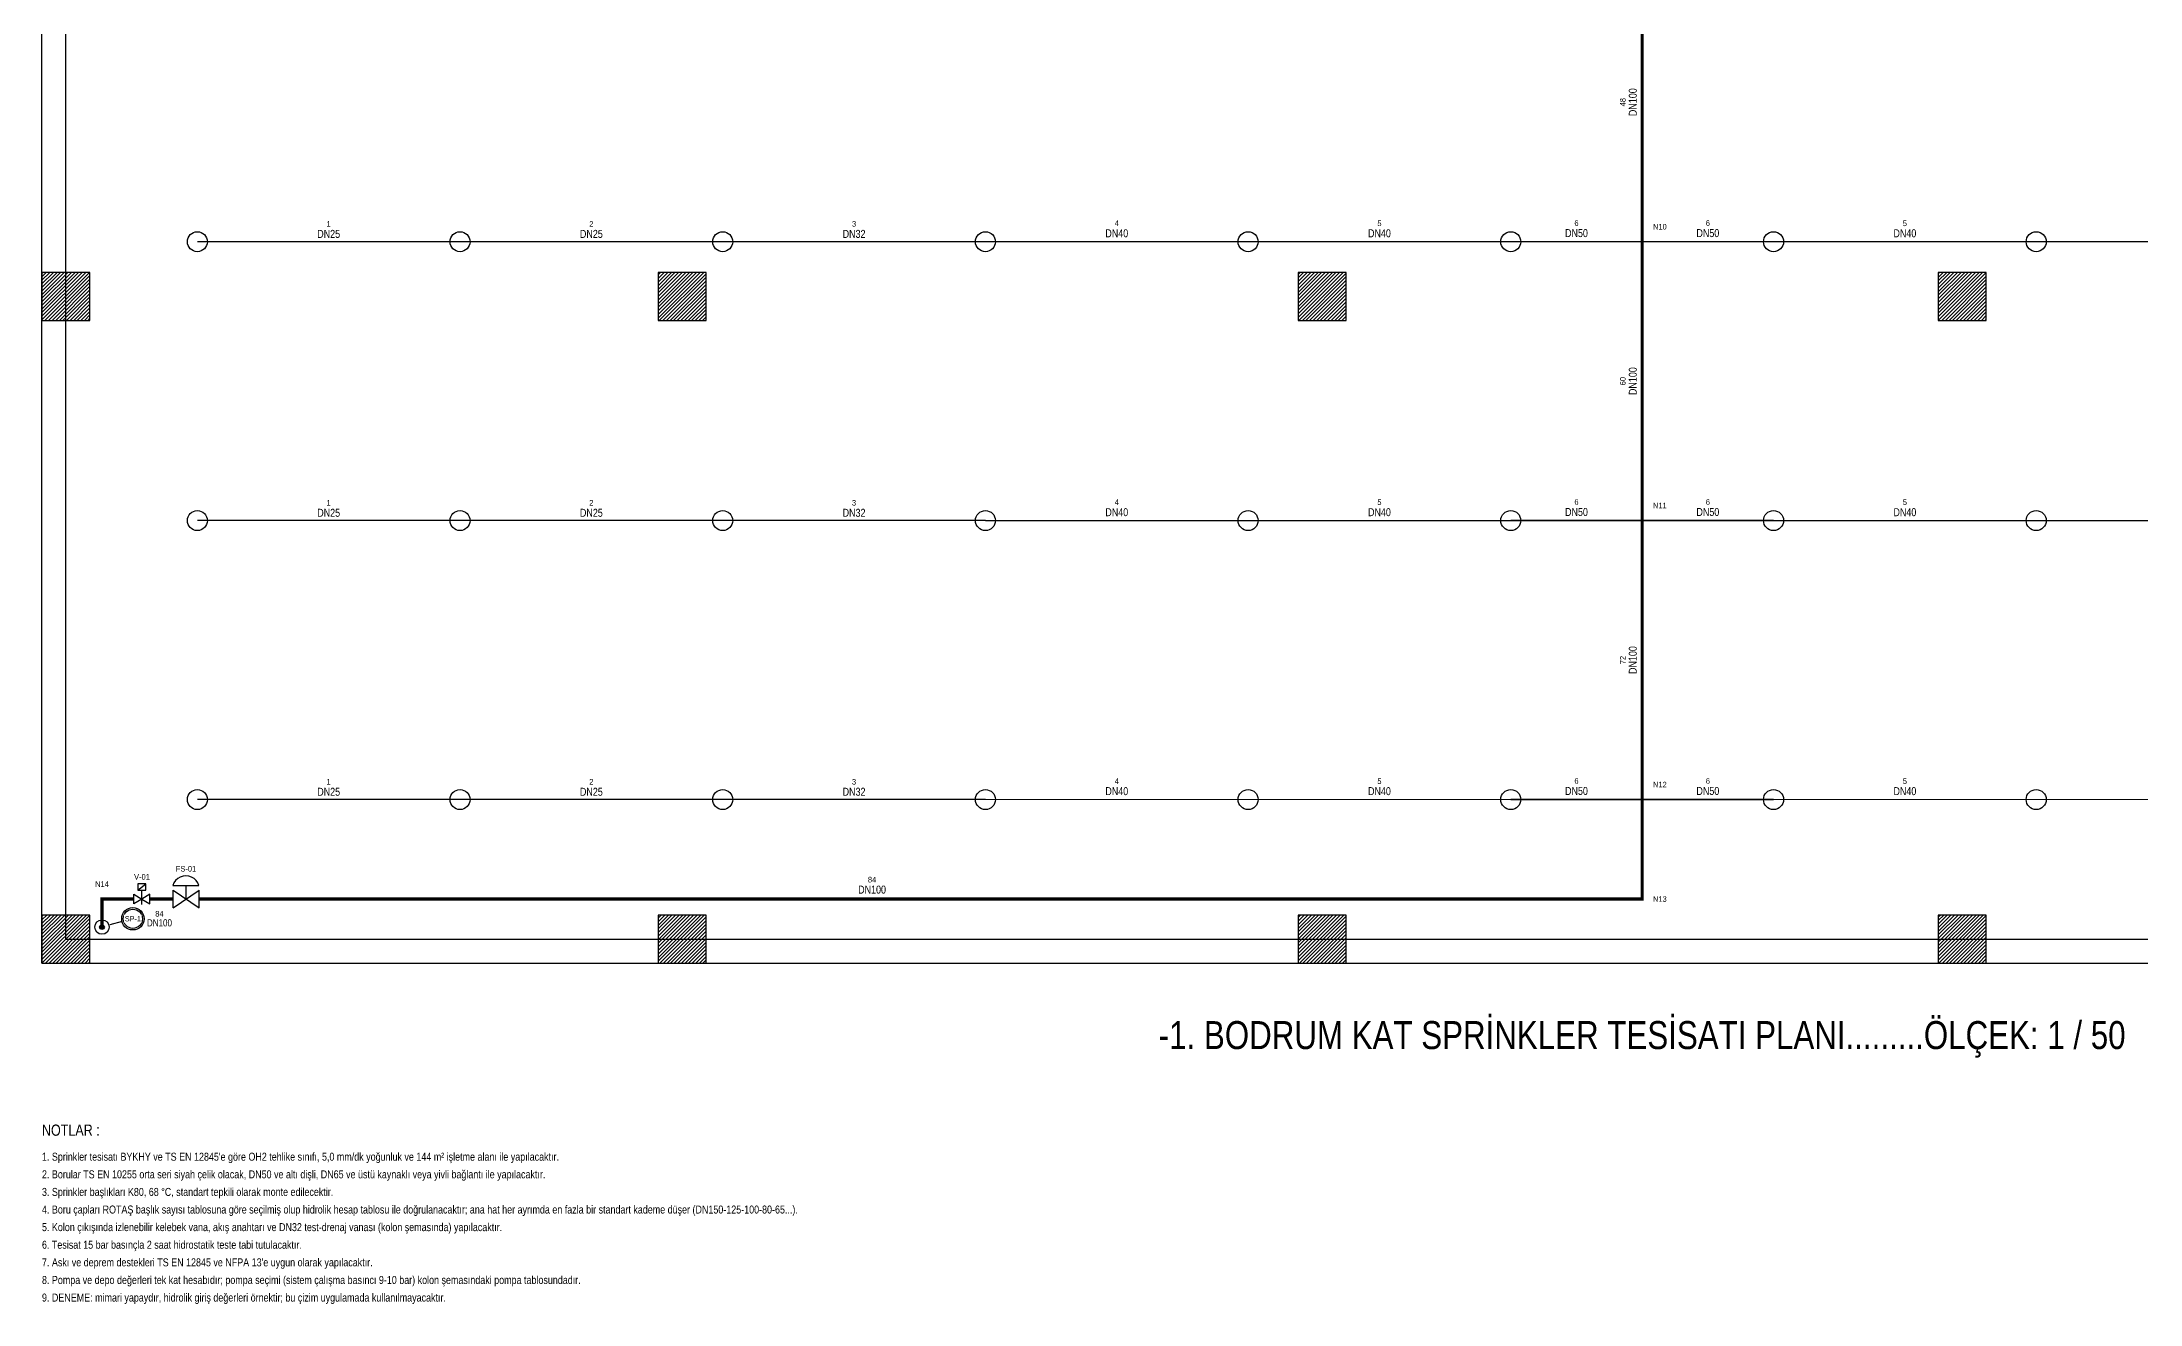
# Model space of a CAD drawing. Header units: centimetres. Extents: x 0 to 6680, y -426 to 2728.
# Drawn here: x 0 to 2622, y -426 to 1151 of the extents above; entities that cross this region are included whole.
import ezdxf
from ezdxf.enums import TextEntityAlignment as Align

# ---------------------------------------------------------------- set-up
doc = ezdxf.new("R2010")
doc.units = ezdxf.units.CM
for name, color, linetype in [('ROTAS-MIMARI-DUVAR', 8, 'Continuous'), ('ROTAS-MIMARI-KOLON', 8, 'Continuous'), ('ROTAS-MIMARI-KOLON-TARAMA', 9, 'Continuous'), ('ROTAS-YANGIN-BASLIK', 7, 'Continuous'), ('ROTAS-YANGIN-DUGUM', 3, 'Continuous'), ('ROTAS-YANGIN-KOLON', 6, 'Continuous'), ('ROTAS-YANGIN-NOT', 1, 'Continuous'), ('ROTAS-YANGIN-SPR-BORU', 140, 'Continuous'), ('ROTAS-YANGIN-SPR-CAP', 141, 'Continuous'), ('ROTAS-YANGIN-SPRINKLER', 15, 'Continuous'), ('ROTAS-YANGIN-VANA', 1, 'Continuous')]:
    doc.layers.add(name, color=color, linetype=linetype)
doc.styles.add('ROTAS', font='arial.ttf')

# ---------------------------------------------------------------- blocks, each defined once
blk = doc.blocks.new('ROTAS-SPR-DIK')
blk.add_circle((0, 0), 12.5)
blk = doc.blocks.new('ROTAS-SMB-IZLENEBILIR-KELEBEK')
for p, q in [((-5, 11), (5, 19)), ((0, 7), (0, 11)), ((0, -7), (0, 7))]:
    blk.add_line(p, q)
for points in [[(-10, -6), (-10, 6), (0, 0)], [(-5, 11), (5, 11), (5, 19), (-5, 19)], [(10, -6), (10, 6), (0, 0)]]:
    blk.add_lwpolyline(points, close=True)
blk = doc.blocks.new('ROTAS-AKIS-ANAHTARI')
for p, q in [((-16.3, 16.7), (16.2, 16.7)), ((-16.2, -11), (-16.2, 11)), ((-16.2, 11), (16.3, -11)), ((-16.2, -11), (16.3, 11)), ((0.1, 0), (0.1, 16.7)), ((16.3, -11), (16.3, 11))]:
    blk.add_line(p, q)
blk.add_lwpolyline([(16.2, 16.7), (14.8, 20.1), (12.8, 23.1), (10.1, 25.6), (7, 27.5), (3.5, 28.6), (-0.1, 29), (-3.7, 28.6), (-7.2, 27.5), (-10.3, 25.6), (-12.9, 23.1), (-15, 20.1), (-16.3, 16.7)])
blk = doc.blocks.new('ROTAS-SPR-KOLON')
blk.add_hatch(color=7).paths.add_polyline_path([(3, 0), (2.8, 1.1), (2.1, 2.1), (1.1, 2.8), (0, 3), (-1.1, 2.8), (-2.1, 2.1), (-2.8, 1.1), (-3, 0), (-2.8, -1.1), (-2.1, -2.1), (-1.1, -2.8), (0, -3), (1.1, -2.8), (2.1, -2.1), (2.8, -1.1)])
for radius in [9, 3]:
    blk.add_circle((0, 0), radius)

msp = doc.modelspace()

# ---------------------------------------------------------------- hatches: boundary and pattern name
at = {"layer": 'ROTAS-MIMARI-KOLON-TARAMA'}
h = msp.add_hatch(dxfattribs=at)
h.set_pattern_fill('ANSI31')
h.paths.add_polyline_path([(0, 803), (60, 803), (60, 863), (0, 863)])
h = msp.add_hatch(dxfattribs=at)
h.set_pattern_fill('ANSI31')
h.paths.add_polyline_path([(770, 803), (830, 803), (830, 863), (770, 863)])
h = msp.add_hatch(dxfattribs=at)
h.set_pattern_fill('ANSI31')
h.paths.add_polyline_path([(1570, 803), (1630, 803), (1630, 863), (1570, 863)])
h = msp.add_hatch(dxfattribs=at)
h.set_pattern_fill('ANSI31')
h.paths.add_polyline_path([(2370, 803), (2430, 803), (2430, 863), (2370, 863)])
h = msp.add_hatch(dxfattribs=at)
h.set_pattern_fill('ANSI31')
h.paths.add_polyline_path([(0, 0), (60, 0), (60, 60), (0, 60)])
h = msp.add_hatch(dxfattribs=at)
h.set_pattern_fill('ANSI31')
h.paths.add_polyline_path([(770, 0), (830, 0), (830, 60), (770, 60)])
h = msp.add_hatch(dxfattribs=at)
h.set_pattern_fill('ANSI31')
h.paths.add_polyline_path([(1570, 0), (1630, 0), (1630, 60), (1570, 60)])
h = msp.add_hatch(dxfattribs=at)
h.set_pattern_fill('ANSI31')
h.paths.add_polyline_path([(2370, 0), (2430, 0), (2430, 60), (2370, 60)])

# ---------------------------------------------------------------- linework, layer by layer
at = {"layer": 'ROTAS-MIMARI-DUVAR'}
for p, q in [((0, 0), (0, 2500)), ((30, 30), (30, 2470)), ((30, 30), (3970, 30)), ((0, 0), (4000, 0))]:
    msp.add_line(p, q, dxfattribs=at)
at = {"layer": 'ROTAS-MIMARI-KOLON'}
for points in [[(0, 803), (60, 803), (60, 863), (0, 863)], [(770, 803), (830, 803), (830, 863), (770, 863)], [(1570, 803), (1630, 803), (1630, 863), (1570, 863)], [(2370, 803), (2430, 803), (2430, 863), (2370, 863)], [(0, 0), (60, 0), (60, 60), (0, 60)], [(770, 0), (830, 0), (830, 60), (770, 60)], [(1570, 0), (1630, 0), (1630, 60), (1570, 60)], [(2370, 0), (2430, 0), (2430, 60), (2370, 60)]]:
    msp.add_lwpolyline(points, close=True, dxfattribs=at)
at = {"layer": 'ROTAS-YANGIN-KOLON'}
msp.add_line((100.114, 51.729), (84.659, 47.588), dxfattribs=at)
for radius in [14, 12]:
    msp.add_circle((113.637, 55.353), radius, dxfattribs=at)
at = {"layer": 'ROTAS-YANGIN-SPR-BORU'}
for points, const_width in [([(2000, 901.4), (2000, 1250)], 4), ([(1507.5, 901.4), (1179.2, 901.4)], 1.5), ([(1835.8, 901.4), (1507.5, 901.4)], 1.5), ([(2000, 901.4), (1835.8, 901.4)], 2), ([(2000, 552.9), (2000, 901.4)], 4), ([(2000, 901.4), (2164.2, 901.4)], 2), ([(2164.2, 901.4), (2492.5, 901.4)], 1.5), ([(2492.5, 901.4), (2820.8, 901.4)], 1.5), ([(1507.5, 552.9), (1179.2, 552.9)], 1.5), ([(1835.8, 552.9), (1507.5, 552.9)], 1.5), ([(2000, 552.9), (1835.8, 552.9)], 2), ([(2000, 204.3), (2000, 552.9)], 4), ([(2000, 552.9), (2164.2, 552.9)], 2), ([(2164.2, 552.9), (2492.5, 552.9)], 1.5), ([(2492.5, 552.9), (2820.8, 552.9)], 1.5), ([(196.3, 80), (2000, 80), (2000, 204.3)], 4), ([(1507.5, 204.3), (1179.2, 204.3)], 1.5), ([(1835.8, 204.3), (1507.5, 204.3)], 1.5), ([(2000, 204.3), (1835.8, 204.3)], 2), ([(2000, 204.3), (2164.2, 204.3)], 2), ([(2164.2, 204.3), (2492.5, 204.3)], 1.5), ([(2492.5, 204.3), (2820.8, 204.3)], 1.5), ([(75, 45), (75, 80), (115, 80)], 4), ([(135, 80), (163.7, 80)], 4)]:
    msp.add_lwpolyline(points, dxfattribs=dict(at, const_width=const_width))
for points in [[(522.5, 901.4), (194.2, 901.4)], [(850.8, 901.4), (522.5, 901.4)], [(1179.2, 901.4), (850.8, 901.4)], [(522.5, 552.9), (194.2, 552.9)], [(850.8, 552.9), (522.5, 552.9)], [(1179.2, 552.9), (850.8, 552.9)], [(522.5, 204.3), (194.2, 204.3)], [(850.8, 204.3), (522.5, 204.3)], [(1179.2, 204.3), (850.8, 204.3)]]:
    msp.add_lwpolyline(points, dxfattribs=at)

# ---------------------------------------------------------------- block references
at = {"layer": 'ROTAS-YANGIN-KOLON'}
msp.add_blockref('ROTAS-SPR-KOLON', (75, 45), dxfattribs=at)
at = {"layer": 'ROTAS-YANGIN-SPRINKLER'}
for p in [(194.2, 901.4), (522.5, 901.4), (850.8, 901.4), (1179.2, 901.4), (1507.5, 901.4), (1835.8, 901.4), (2164.2, 901.4), (2492.5, 901.4), (194.2, 552.9), (522.5, 552.9), (850.8, 552.9), (1179.2, 552.9), (1507.5, 552.9), (1835.8, 552.9), (2164.2, 552.9), (2492.5, 552.9), (194.2, 204.3), (522.5, 204.3), (850.8, 204.3), (1179.2, 204.3), (1507.5, 204.3), (1835.8, 204.3), (2164.2, 204.3), (2492.5, 204.3)]:
    msp.add_blockref('ROTAS-SPR-DIK', p, dxfattribs=at)
at = {"layer": 'ROTAS-YANGIN-VANA'}
for name, p in [('ROTAS-AKIS-ANAHTARI', (180, 80)), ('ROTAS-SMB-IZLENEBILIR-KELEBEK', (125, 80))]:
    msp.add_blockref(name, p, dxfattribs=at)

# ---------------------------------------------------------------- texts
at = {"layer": 'ROTAS-YANGIN-BASLIK', "style": 'ROTAS', "width": 0.8}
msp.add_text('-1. BODRUM KAT SPRİNKLER TESİSATI PLANI.........ÖLÇEK: 1 / 50', height=35, dxfattribs=at).set_placement((2000, -90), align=Align.MIDDLE_CENTER)
at = {"layer": 'ROTAS-YANGIN-NOT', "style": 'ROTAS', "width": 0.8}
for s, height, p in [('NOTLAR :', 14, (0, -220)), ('2. Borular TS EN 10255 orta seri siyah çelik olacak, DN50 ve altı dişli, DN65 ve üstü kaynaklı veya yivli bağlantı ile yapılacaktır.', 10, (0, -272)), ("1. Sprinkler tesisatı BYKHY ve TS EN 12845'e göre OH2 tehlike sınıfı, 5,0 mm/dk yoğunluk ve 144 m² işletme alanı ile yapılacaktır.", 10, (0, -250)), ('3. Sprinkler başlıkları K80, 68 °C, standart tepkili olarak monte edilecektir.', 10, (0, -294)), ('4. Boru çapları ROTAŞ başlık sayısı tablosuna göre seçilmiş olup hidrolik hesap tablosu ile doğrulanacaktır; ana hat her ayrımda en fazla bir standart kademe düşer (DN150-125-100-80-65...).', 10, (0, -316)), ('5. Kolon çıkışında izlenebilir kelebek vana, akış anahtarı ve DN32 test-drenaj vanası (kolon şemasında) yapılacaktır.', 10, (0, -338)), ('6. Tesisat 15 bar basınçla 2 saat hidrostatik teste tabi tutulacaktır.', 10, (0, -360)), ('8. Pompa ve depo değerleri tek kat hesabıdır; pompa seçimi (sistem çalışma basıncı 9-10 bar) kolon şemasındaki pompa tablosundadır.', 10, (0, -404)), ("7. Askı ve deprem destekleri TS EN 12845 ve NFPA 13'e uygun olarak yapılacaktır.", 10, (0, -382)), ('9. DENEME: mimari yapaydır, hidrolik giriş değerleri örnektir; bu çizim uygulamada kullanılmayacaktır.', 10, (0, -426))]:
    msp.add_text(s, height=height, dxfattribs=at).set_placement(p, align=Align.BOTTOM_LEFT)

# ---------------------------------------------------------------- next in the draw order: wipeouts: each hides what was drawn before it
for points in [[(1981.5, 1057.7), (1995, 1057.7), (1995, 1093.7), (1981.5, 1093.7)], [(343.55, 904.4), (373.15, 904.4), (373.15, 917.9), (343.55, 917.9)], [(671.85, 904.4), (701.45, 904.4), (701.45, 917.9), (671.85, 917.9)], [(1000.2, 904.4), (1029.8, 904.4), (1029.8, 917.9), (1000.2, 917.9)], [(1328.55, 905.15), (1358.15, 905.15), (1358.15, 918.65), (1328.55, 918.65)], [(1656.85, 905.15), (1686.45, 905.15), (1686.45, 918.65), (1656.85, 918.65)], [(1903.1, 905.4), (1932.7, 905.4), (1932.7, 918.9), (1903.1, 918.9)], [(2014, 915.4), (2030.24, 915.4), (2030.24, 924.85), (2014, 924.85)], [(2067.3, 905.4), (2096.9, 905.4), (2096.9, 918.9), (2067.3, 918.9)], [(2313.55, 905.15), (2343.15, 905.15), (2343.15, 918.65), (2313.55, 918.65)], [(1981.5, 709.15), (1995, 709.15), (1995, 745.15), (1981.5, 745.15)], [(343.55, 555.9), (373.15, 555.9), (373.15, 569.4), (343.55, 569.4)], [(671.85, 555.9), (701.45, 555.9), (701.45, 569.4), (671.85, 569.4)], [(1000.2, 555.9), (1029.8, 555.9), (1029.8, 569.4), (1000.2, 569.4)], [(1328.55, 556.65), (1358.15, 556.65), (1358.15, 570.15), (1328.55, 570.15)], [(1656.85, 556.65), (1686.45, 556.65), (1686.45, 570.15), (1656.85, 570.15)], [(1903.1, 556.9), (1932.7, 556.9), (1932.7, 570.4), (1903.1, 570.4)], [(2014, 566.9), (2030.24, 566.9), (2030.24, 576.35), (2014, 576.35)], [(2067.3, 556.9), (2096.9, 556.9), (2096.9, 570.4), (2067.3, 570.4)], [(2313.55, 556.65), (2343.15, 556.65), (2343.15, 570.15), (2313.55, 570.15)], [(1981.5, 360.6), (1995, 360.6), (1995, 396.6), (1981.5, 396.6)], [(343.55, 207.3), (373.15, 207.3), (373.15, 220.8), (343.55, 220.8)], [(671.85, 207.3), (701.45, 207.3), (701.45, 220.8), (671.85, 220.8)], [(1000.2, 207.3), (1029.8, 207.3), (1029.8, 220.8), (1000.2, 220.8)], [(1328.55, 208.05), (1358.15, 208.05), (1358.15, 221.55), (1328.55, 221.55)], [(1656.85, 208.05), (1686.45, 208.05), (1686.45, 221.55), (1656.85, 221.55)], [(1903.1, 208.3), (1932.7, 208.3), (1932.7, 221.8), (1903.1, 221.8)], [(2014, 218.3), (2030.24, 218.3), (2030.24, 227.75), (2014, 227.75)], [(2067.3, 208.3), (2096.9, 208.3), (2096.9, 221.8), (2067.3, 221.8)], [(2313.55, 208.05), (2343.15, 208.05), (2343.15, 221.55), (2313.55, 221.55)], [(114.64, 103), (135.36, 103), (135.36, 112.45), (114.64, 112.45)], [(167.4, 113.1), (192.6, 113.1), (192.6, 122.55), (167.4, 122.55)], [(66.88, 94), (83.12, 94), (83.12, 103.45), (66.88, 103.45)], [(1019.5, 85), (1055.5, 85), (1055.5, 98.5), (1019.5, 98.5)], [(2014, 75.275), (2030.24, 75.275), (2030.24, 84.725), (2014, 84.725)], [(102.637, 50.353), (124.637, 50.353), (124.637, 60.353), (102.637, 60.353)]]:
    msp.add_wipeout(points)

# ---------------------------------------------------------------- next in the draw order: texts
at = {"layer": 'ROTAS-YANGIN-DUGUM', "style": 'ROTAS', "width": 0.8}
for s, p in [('N10', (2022.12, 920.125)), ('N11', (2022.12, 571.625)), ('N12', (2022.12, 223.025)), ('N14', (75, 98.725)), ('N13', (2022.12, 80))]:
    msp.add_text(s, height=7, dxfattribs=at).set_placement(p, align=Align.MIDDLE_CENTER)
at = {"layer": 'ROTAS-YANGIN-KOLON', "style": 'ROTAS', "width": 0.8}
msp.add_text('SP-1', height=6.5, dxfattribs=at).set_placement((113.637, 55.353), align=Align.MIDDLE_CENTER)
at = {"layer": 'ROTAS-YANGIN-SPR-CAP', "style": 'ROTAS', "width": 0.8}
for p in [(1988.25, 1075.7), (1988.25, 727.15), (1988.25, 378.6)]:
    msp.add_text('DN100', height=10, rotation=90, dxfattribs=at).set_placement(p, align=Align.MIDDLE_CENTER)
for s, p in [('DN25', (358.35, 911.15)), ('DN25', (686.65, 911.15)), ('DN32', (1015, 911.15)), ('DN40', (1343.35, 911.9)), ('DN40', (1671.65, 911.9)), ('DN50', (1917.9, 912.15)), ('DN50', (2082.1, 912.15)), ('DN40', (2328.35, 911.9)), ('DN25', (358.35, 562.65)), ('DN25', (686.65, 562.65)), ('DN32', (1015, 562.65)), ('DN40', (1343.35, 563.4)), ('DN40', (1671.65, 563.4)), ('DN50', (1917.9, 563.65)), ('DN50', (2082.1, 563.65)), ('DN40', (2328.35, 563.4)), ('DN25', (358.35, 214.05)), ('DN25', (686.65, 214.05)), ('DN32', (1015, 214.05)), ('DN40', (1343.35, 214.8)), ('DN40', (1671.65, 214.8)), ('DN50', (1917.9, 215.05)), ('DN50', (2082.1, 215.05)), ('DN40', (2328.35, 214.8)), ('DN100', (1037.5, 91.75))]:
    msp.add_text(s, height=10, dxfattribs=at).set_placement(p, align=Align.MIDDLE_CENTER)
at = {"layer": 'ROTAS-YANGIN-VANA', "style": 'ROTAS', "width": 0.8}
for s, p in [('V-01', (125, 107.725)), ('FS-01', (180, 117.825))]:
    msp.add_text(s, height=7, dxfattribs=at).set_placement(p, align=Align.MIDDLE_CENTER)

# ---------------------------------------------------------------- next in the draw order: wipeouts: each hides what was drawn before it
for points in [[(1971.05, 1069.82), (1980.5, 1069.82), (1980.5, 1081.58), (1971.05, 1081.58)], [(354.71, 918.9), (361.99, 918.9), (361.99, 928.35), (354.71, 928.35)], [(683.01, 918.9), (690.29, 918.9), (690.29, 928.35), (683.01, 928.35)], [(1011.36, 918.9), (1018.64, 918.9), (1018.64, 928.35), (1011.36, 928.35)], [(1339.71, 919.65), (1346.99, 919.65), (1346.99, 929.1), (1339.71, 929.1)], [(1668.01, 919.65), (1675.29, 919.65), (1675.29, 929.1), (1668.01, 929.1)], [(1914.26, 919.9), (1921.54, 919.9), (1921.54, 929.35), (1914.26, 929.35)], [(2078.46, 919.9), (2085.74, 919.9), (2085.74, 929.35), (2078.46, 929.35)], [(2324.71, 919.65), (2331.99, 919.65), (2331.99, 929.1), (2324.71, 929.1)], [(1971.05, 721.27), (1980.5, 721.27), (1980.5, 733.03), (1971.05, 733.03)], [(354.71, 570.4), (361.99, 570.4), (361.99, 579.85), (354.71, 579.85)], [(683.01, 570.4), (690.29, 570.4), (690.29, 579.85), (683.01, 579.85)], [(1011.36, 570.4), (1018.64, 570.4), (1018.64, 579.85), (1011.36, 579.85)], [(1339.71, 571.15), (1346.99, 571.15), (1346.99, 580.6), (1339.71, 580.6)], [(1668.01, 571.15), (1675.29, 571.15), (1675.29, 580.6), (1668.01, 580.6)], [(1914.26, 571.4), (1921.54, 571.4), (1921.54, 580.85), (1914.26, 580.85)], [(2078.46, 571.4), (2085.74, 571.4), (2085.74, 580.85), (2078.46, 580.85)], [(2324.71, 571.15), (2331.99, 571.15), (2331.99, 580.6), (2324.71, 580.6)], [(1971.05, 372.72), (1980.5, 372.72), (1980.5, 384.48), (1971.05, 384.48)], [(354.71, 221.8), (361.99, 221.8), (361.99, 231.25), (354.71, 231.25)], [(683.01, 221.8), (690.29, 221.8), (690.29, 231.25), (683.01, 231.25)], [(1011.36, 221.8), (1018.64, 221.8), (1018.64, 231.25), (1011.36, 231.25)], [(1339.71, 222.55), (1346.99, 222.55), (1346.99, 232), (1339.71, 232)], [(1668.01, 222.55), (1675.29, 222.55), (1675.29, 232), (1668.01, 232)], [(1914.26, 222.8), (1921.54, 222.8), (1921.54, 232.25), (1914.26, 232.25)], [(2078.46, 222.8), (2085.74, 222.8), (2085.74, 232.25), (2078.46, 232.25)], [(2324.71, 222.55), (2331.99, 222.55), (2331.99, 232), (2324.71, 232)], [(1031.62, 99.5), (1043.38, 99.5), (1043.38, 108.95), (1031.62, 108.95)], [(130.637, 44.203), (163.037, 44.203), (163.037, 56.353), (130.637, 56.353)]]:
    msp.add_wipeout(points)

# ---------------------------------------------------------------- next in the draw order: texts
at = {"layer": 'ROTAS-YANGIN-SPR-CAP', "style": 'ROTAS', "width": 0.8}
for s, p in [('48', (1975.775, 1075.7)), ('60', (1975.775, 727.15)), ('72', (1975.775, 378.6))]:
    msp.add_text(s, height=7, rotation=90, dxfattribs=at).set_placement(p, align=Align.MIDDLE_CENTER)
for s, height, p in [('1', 7, (358.35, 923.625)), ('2', 7, (686.65, 923.625)), ('3', 7, (1015, 923.625)), ('4', 7, (1343.35, 924.375)), ('5', 7, (1671.65, 924.375)), ('6', 7, (1917.9, 924.625)), ('6', 7, (2082.1, 924.625)), ('5', 7, (2328.35, 924.375)), ('1', 7, (358.35, 575.125)), ('2', 7, (686.65, 575.125)), ('3', 7, (1015, 575.125)), ('4', 7, (1343.35, 575.875)), ('5', 7, (1671.65, 575.875)), ('6', 7, (1917.9, 576.125)), ('6', 7, (2082.1, 576.125)), ('5', 7, (2328.35, 575.875)), ('1', 7, (358.35, 226.525)), ('2', 7, (686.65, 226.525)), ('3', 7, (1015, 226.525)), ('4', 7, (1343.35, 227.275)), ('5', 7, (1671.65, 227.275)), ('6', 7, (1917.9, 227.525)), ('6', 7, (2082.1, 227.525)), ('5', 7, (2328.35, 227.275)), ('84', 7, (1037.5, 104.225)), ('DN100', 9, (146.837, 50.278))]:
    msp.add_text(s, height=height, dxfattribs=at).set_placement(p, align=Align.MIDDLE_CENTER)

# ---------------------------------------------------------------- next in the draw order: wipeouts: each hides what was drawn before it
msp.add_wipeout([(140.957, 56.853), (152.717, 56.853), (152.717, 66.303), (140.957, 66.303)])

# ---------------------------------------------------------------- next in the draw order: texts
msp.add_text('84', height=7, dxfattribs=at).set_placement((146.837, 61.578), align=Align.MIDDLE_CENTER)

doc.saveas('drawing.dxf')
